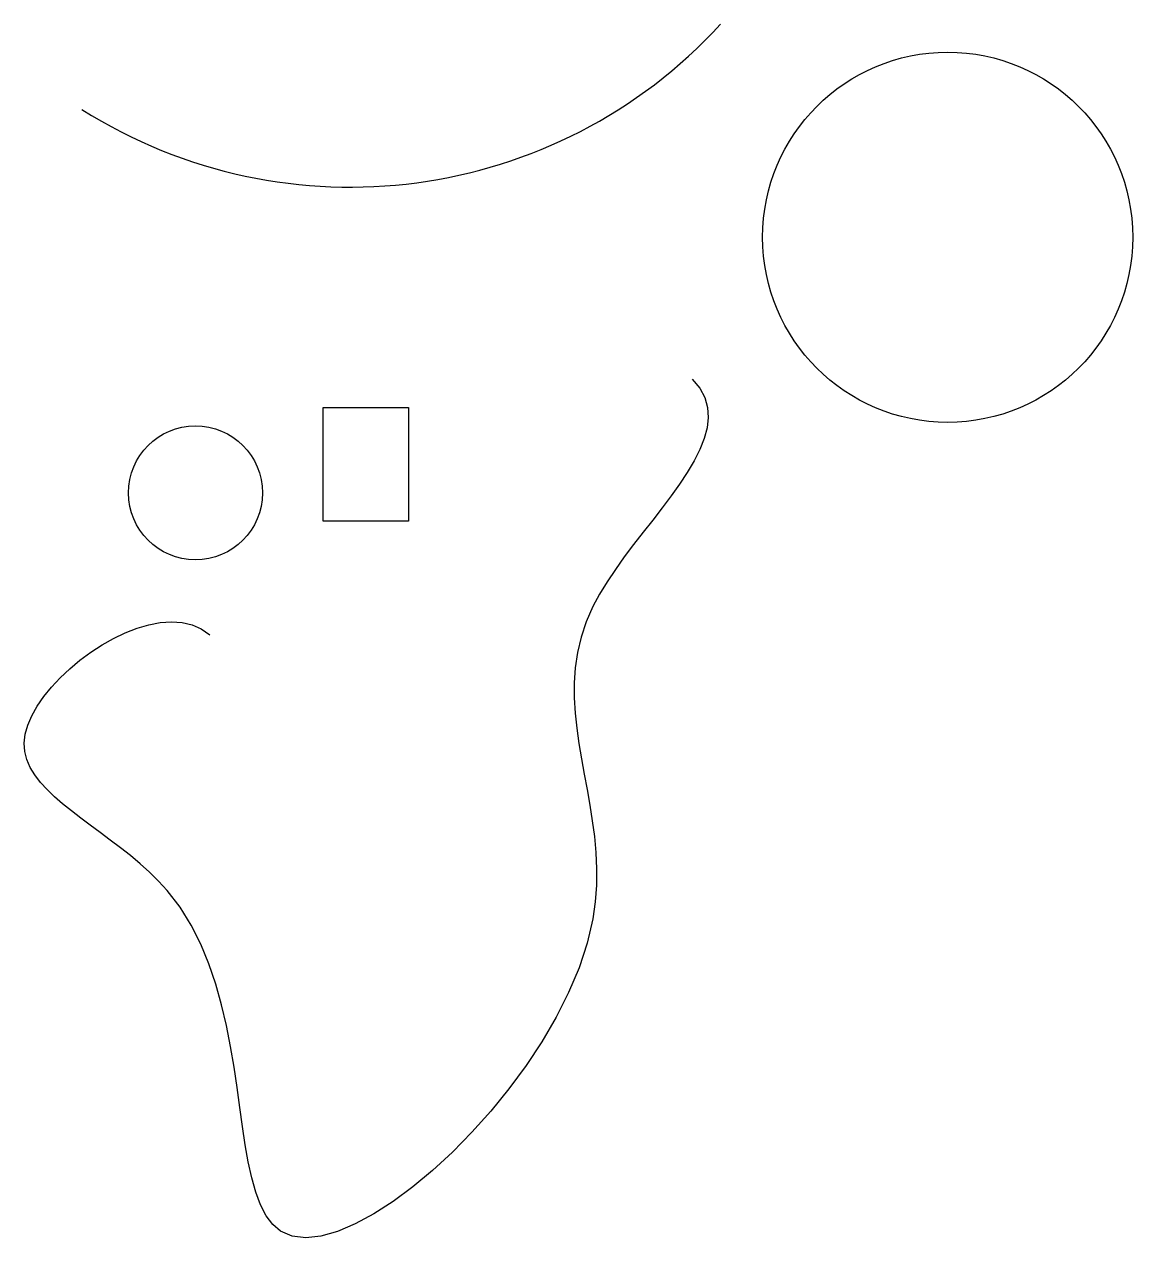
# Model space of a CAD drawing. Header units: millimetres. Extents: x 149 to 930, y 55 to 910.
import ezdxf

# ---------------------------------------------------------------- set-up
doc = ezdxf.new("R2010")
doc.units = ezdxf.units.MM

msp = doc.modelspace()

# ---------------------------------------------------------------- linework, layer by layer
at = {"flags": 128}
msp.add_lwpolyline([(620, 660), (625.267663, 653.678684), (628.810777, 647.07553), (630.762948, 640.208061), (631.257782, 633.093799), (630.428886, 625.750265), (628.409864, 618.194983), (625.334325, 610.445476), (621.335874, 602.519264), (616.548117, 594.433872), (611.10466, 586.20682), (605.13911, 577.855632), (598.785074, 569.397831), (592.176156, 560.850937), (585.445965, 552.232474), (578.728105, 543.559965), (572.156183, 534.850931), (565.863805, 526.122895), (559.984578, 517.39338), (554.652107, 508.679907), (550, 500), (550, 500), (545.251284, 489.132551), (541.681128, 478.332597), (539.176416, 467.586563), (537.624032, 456.880876), (536.91086, 446.201961), (536.923785, 435.536242), (537.549691, 424.870144), (538.675462, 414.190095), (540.187982, 403.482518), (541.974135, 392.733839), (543.920805, 381.930483), (545.914877, 371.058875), (547.843234, 360.105442), (549.592761, 349.056607), (551.050342, 337.898797), (552.102861, 326.618437), (552.637202, 315.201952), (552.540249, 303.635767), (551.698887, 291.906308), (550, 280), (545.995772, 262.864509), (540.222387, 245.49484), (532.851974, 228.037663), (524.056657, 210.639648), (514.008564, 193.447465), (502.879821, 176.607783), (490.842554, 160.267273), (478.06889, 144.572604), (464.730956, 129.670447), (451.000878, 115.70747), (437.050782, 102.830343), (423.052795, 91.185737), (409.179044, 80.920321), (395.601654, 72.180765), (382.492753, 65.11374), (370.024467, 59.865913), (358.368922, 56.583956), (347.698245, 55.414539), (338.184562, 56.50433), (330, 60), (324.408658, 64.682242), (319.692012, 70.921071), (315.732198, 78.585436), (312.41135, 87.544289), (309.611606, 97.666579), (307.215099, 108.821259), (305.103967, 120.877279), (303.160345, 133.703589), (301.266367, 147.169139), (299.304171, 161.142882), (297.155891, 175.493767), (294.703664, 190.090744), (291.829624, 204.802766), (288.415908, 219.498782), (284.344651, 234.047743), (279.497989, 248.3186), (273.758057, 262.180304), (267.006991, 275.501804), (259.126927, 288.152053), (250, 300), (250, 300), (244.025316, 306.544752), (237.661354, 312.797538), (230.990093, 318.78869), (224.093513, 324.548541), (217.053593, 330.107422), (209.952313, 335.495665), (202.871652, 340.743602), (195.893589, 345.881565), (189.100104, 350.939886), (182.573176, 355.948898), (176.394784, 360.938931), (170.646909, 365.940319), (165.411528, 370.983392), (160.770623, 376.098484), (156.806171, 381.315925), (153.600152, 386.666048), (151.234547, 392.179186), (149.791333, 397.885669), (149.352491, 403.815829), (150, 410), (150, 410), (151.770365, 416.404518), (154.599684, 423.005773), (158.394441, 429.720017), (163.061119, 436.463506), (168.506203, 443.152494), (174.636176, 449.703235), (181.357521, 456.031983), (188.576723, 462.054992), (196.200265, 467.688516), (204.13463, 472.84881), (212.286303, 477.452128), (220.561767, 481.414724), (228.867506, 484.652851), (237.110003, 487.082766), (245.195743, 488.620721), (253.031208, 489.18297), (260.522883, 488.685769), (267.57725, 487.045371), (274.100795, 484.17803), (280, 480)], dxfattribs=at)
msp.add_lwpolyline([(360, 560), (360, 640), (420, 640), (420, 560), (360, 560)], close=True, dxfattribs=at)
for centre, radius in [((800, 760), 130.384048), ((270, 580), 47.169906)]:
    msp.add_circle(centre, radius)
msp.add_arc((379.067797, 1149.491525), 354.177647, 237.735947, 317.45334)

doc.saveas('drawing.dxf')
